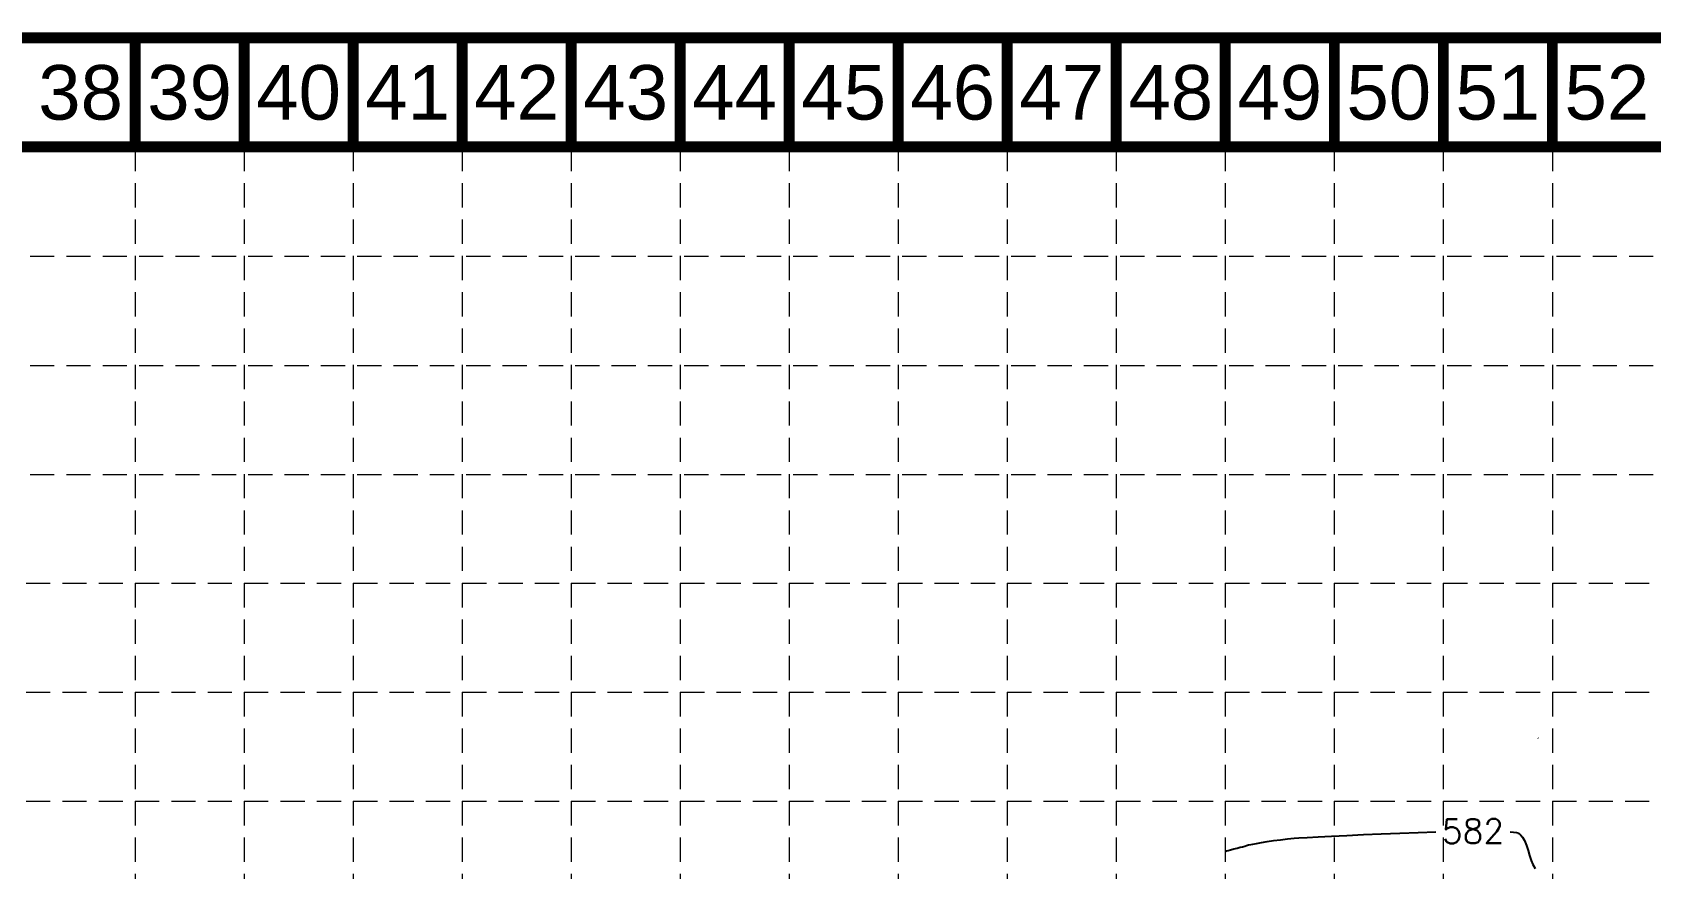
# Model space of a CAD drawing. Header units: inches. Extents: x 2547543 to 2548696, y 7125653 to 7126375.
# Drawn here: x 2548228.6 to 2548495.8, y 7126237.3 to 7126375.3 of the extents above; entities that cross this region are included whole.
import ezdxf
from ezdxf.enums import TextEntityAlignment as Align

# ---------------------------------------------------------------- set-up
doc = ezdxf.new("R2010")
doc.units = ezdxf.units.IN
doc.header["$MEASUREMENT"] = 0
doc.linetypes.add('HIDDEN', pattern=[0.375, 0.25, -0.125])
for name, color, linetype in [('BASE', 7, 'Continuous'), ('CONT-MNR', 14, 'Continuous'), ('GRID', 254, 'HIDDEN')]:
    doc.layers.add(name, color=color, linetype=linetype)
doc.styles.add('L80', font='simplex', dxfattribs={"height": 3.2})
doc.styles.get("Standard").update_dxf_attribs({"font": 'ARIAL.TTF'})

msp = doc.modelspace()

# ---------------------------------------------------------------- linework, layer by layer
at = {"layer": 'BASE', "const_width": 1.799999999973807}
for points in [[(2547543.583313602, 7125654.376313475), (2548695.583313586, 7125654.376313475), (2548695.583313586, 7126374.376313465), (2547543.583313602, 7126374.376313465)], [(2547561.543997881, 7125672.371599755), (2548677.633600889, 7125672.340385177), (2548677.610338688, 7126356.384924904), (2547561.770809304, 7126356.405646428)]]:
    msp.add_lwpolyline(points, close=True, dxfattribs=at)
for points in [[(2548245.583313592, 7126356.376313465), (2548245.583313592, 7126374.376313465)], [(2548263.583313592, 7126356.376313465), (2548263.583313592, 7126374.376313465)], [(2548281.583313592, 7126356.376313465), (2548281.583313592, 7126374.376313465)], [(2548299.583313591, 7126356.376313465), (2548299.583313591, 7126374.376313465)], [(2548317.583313591, 7126356.376313465), (2548317.583313591, 7126374.376313465)], [(2548335.583313591, 7126356.376313465), (2548335.583313591, 7126374.376313465)], [(2548353.58331359, 7126356.376313465), (2548353.58331359, 7126374.376313465)], [(2548371.58331359, 7126356.376313465), (2548371.58331359, 7126374.376313465)], [(2548389.58331359, 7126356.376313465), (2548389.58331359, 7126374.376313465)], [(2548407.58331359, 7126356.376313465), (2548407.58331359, 7126374.376313465)], [(2548425.583313589, 7126356.376313465), (2548425.583313589, 7126374.376313465)], [(2548443.583313589, 7126356.376313465), (2548443.583313589, 7126374.376313465)], [(2548461.583313589, 7126356.376313465), (2548461.583313589, 7126374.376313465)], [(2548479.583313589, 7126356.376313465), (2548479.583313589, 7126374.376313465)]]:
    msp.add_lwpolyline(points, dxfattribs=at)
at = {"layer": 'CONT-MNR', "color": 35, "extrusion": (0.7775954023019924, 0.6287649722422541, 0), "elevation": 6462426.058893557}
msp.add_lwpolyline([(3938952.917212318, 583), (3938952.838112485, 583)], dxfattribs=at)
at = {"layer": 'CONT-MNR', "color": 35, "elevation": 582}
for points in [[(2548454.390239436, 7126243.107088608), (2548457.456221581, 7126243.215739976)], [(2548472.624519974, 7126243.340210287), (2548473.184248348, 7126243.295507682)], [(2548427.009207172, 7126240.497692585), (2548427.565791901, 7126240.64664782)], [(2548427.565791901, 7126240.64664782), (2548428.057138364, 7126240.778143753)], [(2548428.419135767, 7126240.875022818), (2548428.789205895, 7126240.978988392)], [(2548428.789205895, 7126240.978988392), (2548429.107155879, 7126241.072289418)], [(2548429.107155879, 7126241.072289418), (2548429.426381853, 7126241.159363857)], [(2548429.426381853, 7126241.159363857), (2548429.800279954, 7126241.244649664)], [(2548430.149941748, 7126241.311867087), (2548430.748617033, 7126241.419872635)], [(2548431.549389979, 7126241.557002435), (2548432.50534476, 7126241.711592618)], [(2548435.835141812, 7126242.163486746), (2548436.942665638, 7126242.271279747)], [(2548437.744535862, 7126242.326823544), (2548439.088438434, 7126242.40613762)], [(2548439.088438434, 7126242.40613762), (2548440.900368107, 7126242.504327164)], [(2548440.900368107, 7126242.504327164), (2548443.106319638, 7126242.616497369)], [(2548451.348252925, 7126242.987943854), (2548454.390239436, 7126243.107088608)], [(2548473.897536428, 7126243.154320787), (2548473.96729215, 7126243.119811917)], [(2548474.667898662, 7126242.460696539), (2548475.012510284, 7126241.894790241)], [(2548425.589131324, 7126240.117646706), (2548425.64941343, 7126240.133779623)], [(2548425.790870685, 7126240.17163693), (2548426.047595882, 7126240.240342664)], [(2548475.600568532, 7126240.244364215), (2548475.827049117, 7126239.398291461)]]:
    msp.add_lwpolyline(points, dxfattribs=at)
at = {"layer": 'CONT-MNR', "color": 35, "extrusion": (0.03090830995953541, -0.9995222240527948, 0), "elevation": -7044069.955161976}
msp.add_lwpolyline([(2767499.99870565, 582), (2767502.882597083, 582)], dxfattribs=at)
at = {"layer": 'CONT-MNR', "color": 35, "extrusion": (-0.1554857204866526, -0.9878381399423423, 0), "elevation": -7435826.111004665}
msp.add_lwpolyline([(1409449.936855637, 582), (1409450.442098952, 582)], dxfattribs=at)
at = {"layer": 'CONT-MNR', "color": 35, "extrusion": (-0.2806476852301402, -0.9598108546869868, 0), "elevation": -7555068.832868955}
msp.add_lwpolyline([(446089.040936661, 582), (446089.264094654, 582)], dxfattribs=at)
at = {"layer": 'CONT-MNR', "color": 35, "extrusion": (0.2585256203640775, -0.9660044014472031, 0), "elevation": -6225146.013034497}
msp.add_lwpolyline([(4304108.538000606, 582.0000000000009), (4304108.912737412, 582.0000000000009)], dxfattribs=at)
at = {"layer": 'CONT-MNR', "color": 35, "extrusion": (0.1887790645666459, -0.9820195847239209, 0), "elevation": -6517018.273902724}
msp.add_lwpolyline([(3847893.130210199, 582), (3847893.486274172, 582)], dxfattribs=at)
at = {"layer": 'CONT-MNR', "color": 35, "extrusion": (0.1687897589731992, -0.9856520771883807, 0), "elevation": -6593845.646224382}
msp.add_lwpolyline([(3714702.63259025, 582.0000000000009), (3714703.445019874, 582.0000000000009)], dxfattribs=at)
at = {"layer": 'CONT-MNR', "color": 35, "extrusion": (0.1490252029551999, -0.9888333979413123, 0), "elevation": -6666885.134898614}
msp.add_lwpolyline([(3581964.791062053, 582.0000000000009), (3581965.867300766, 582.0000000000009)], dxfattribs=at)
at = {"layer": 'CONT-MNR', "color": 35, "extrusion": (0.1360052482513527, -0.9907081166761924, 0), "elevation": -6713425.323686807}
msp.add_lwpolyline([(3493960.117076397, 582), (3493961.253204124, 582)], dxfattribs=at)
at = {"layer": 'CONT-MNR', "color": 35, "extrusion": (0.1193061687183748, -0.9928575114817547, 0), "elevation": -6771298.944940425}
msp.add_lwpolyline([(3380437.163128413, 582), (3380438.311334773, 582)], dxfattribs=at)
at = {"layer": 'CONT-MNR', "color": 35, "extrusion": (0.06910223456761953, -0.9976095835434631, 0), "elevation": -6933104.897088344}
msp.add_lwpolyline([(3034784.382075103, 582.0000000000009), (3034785.185866724, 582.0000000000009)], dxfattribs=at)
at = {"layer": 'CONT-MNR', "color": 35, "extrusion": (0.04794858138730992, -0.9988498052975454, 0), "elevation": -6995851.818297174}
msp.add_lwpolyline([(2887205.124642082, 582.0000000000005), (2887207.653518926, 582.0000000000005)], dxfattribs=at)
at = {"layer": 'CONT-MNR', "color": 35, "extrusion": (0.04520914873495581, -0.9989775437269152, 0), "elevation": -7003743.408529639}
msp.add_lwpolyline([(2868011.325916925, 582), (2868014.100733566, 582)], dxfattribs=at)
at = {"layer": 'CONT-MNR', "color": 35, "extrusion": (0.0423342749726318, -0.9991035027275911, 0), "elevation": -7011967.490411326}
msp.add_lwpolyline([(2847848.052116477, 582), (2847850.998743753, 582)], dxfattribs=at)
at = {"layer": 'CONT-MNR', "color": 35, "extrusion": (-0.5589598913466602, -0.8291946935827134, 0), "elevation": -7333537.711985775}
msp.add_lwpolyline([(-1870102.989547619, 582), (-1870102.827259497, 582)], dxfattribs=at)
at = {"layer": 'CONT-MNR', "color": 35, "extrusion": (-0.6403228144774618, -0.7681059127878538, 0), "elevation": -7105555.51614075}
msp.add_lwpolyline([(-2605597.966817456, 582), (-2605597.645535263, 582)], dxfattribs=at)
at = {"layer": 'CONT-MNR', "color": 35, "extrusion": (0.7506085839337483, 0.66074711783327, 0), "elevation": 6621551.128548753}
msp.add_lwpolyline([(3665121.95368611, 582), (3665121.470506839, 582)], dxfattribs=at)
at = {"layer": 'CONT-MNR', "color": 35, "extrusion": (0.9242383076646881, 0.3818161215102283, 0), "elevation": 5076312.273900758}
msp.add_lwpolyline([(5613296.903807725, 582), (5613296.038478035, 582)], dxfattribs=at)
at = {"layer": 'CONT-MNR', "color": 35, "extrusion": (0.9570596436408604, 0.2898910804319953, 0), "elevation": 4504876.633964257}
msp.add_lwpolyline([(6081457.492288474, 582.0000000000009), (6081456.603466985, 582.0000000000009)], dxfattribs=at)
at = {"layer": 'CONT-MNR', "color": 35, "extrusion": (0.2585256249984553, -0.9660044002069339, 0), "elevation": -6225145.992385663}
msp.add_lwpolyline([(4304106.07540804, 582), (4304106.221843453, 582)], dxfattribs=at)
at = {"layer": 'CONT-MNR', "color": 35, "extrusion": (0.258525620553514, -0.9660044013965053, 0), "elevation": -6225146.012190441}
msp.add_lwpolyline([(4304106.458959132, 582.0000000000009), (4304106.877072226, 582.0000000000009)], dxfattribs=at)
at = {"layer": 'CONT-MNR', "color": 35, "extrusion": (0.2585256227027987, -0.966004400821306, 0), "elevation": -6225146.002614141}
msp.add_lwpolyline([(4304106.890922692, 582.0000000000009), (4304107.468261885, 582.0000000000009)], dxfattribs=at)
at = {"layer": 'CONT-MNR', "color": 35, "extrusion": (0.9574744675548791, 0.2885180132686709, 0), "elevation": 4496148.968852317}
msp.add_lwpolyline([(6087911.091064275, 582.0000000000009), (6087910.270130038, 582.0000000000009)], dxfattribs=at)
at = {"layer": 'CONT-MNR', "color": 35, "extrusion": (0.91843821833197, 0.395564456324373, 0), "elevation": 5159504.517892644}
msp.add_lwpolyline([(5536923.345786174, 582.0000000000009), (5536922.615734196, 582.0000000000009)], dxfattribs=at)
at = {"layer": 'CONT-MNR', "color": 35, "extrusion": (0.8638208108090738, 0.503799173096934, 0), "elevation": 5791619.691655826}
msp.add_lwpolyline([(4871872.357729408, 582), (4871871.558783197, 582)], dxfattribs=at)
at = {"layer": 'GRID', "color": 252, "linetype": 'HIDDEN', "lineweight": 0, "ltscale": 16}
for p, q in [((2548245.583313592, 7126356.376313465), (2548245.583313592, 7125726.296813901)), ((2548263.583313592, 7126356.376313465), (2548263.583313592, 7125726.296813901)), ((2548281.583313592, 7126356.376313465), (2548281.583313592, 7125726.296813901)), ((2548299.583313591, 7126356.376313465), (2548299.583313591, 7125726.296813901)), ((2548317.583313591, 7126356.376313465), (2548317.583313591, 7125726.296813901)), ((2548335.583313591, 7126356.376313465), (2548335.583313591, 7125726.296813901)), ((2548353.58331359, 7126356.376313465), (2548353.58331359, 7125726.296813901)), ((2548371.58331359, 7126356.376313465), (2548371.58331359, 7125726.296813901)), ((2548389.58331359, 7126356.376313465), (2548389.58331359, 7125726.296813901)), ((2548407.58331359, 7126356.376313465), (2548407.58331359, 7125726.296813901)), ((2548425.583313589, 7126356.376313465), (2548425.583313589, 7125726.296813901)), ((2548443.583313589, 7126356.376313465), (2548443.583313589, 7125726.296813901)), ((2548461.583313589, 7126356.376313465), (2548461.583313589, 7125726.296813901)), ((2548479.583313589, 7126356.376313465), (2548479.583313589, 7125726.296813901)), ((2547562.246074223, 7126338.317165321), (2548678.246074207, 7126338.317165321)), ((2547562.246074223, 7126320.317165322), (2548678.246074207, 7126320.317165322)), ((2547562.246074223, 7126302.317165322), (2548678.246074207, 7126302.317165322)), ((2547561.583313602, 7126284.376313466), (2548677.583313586, 7126284.376313466)), ((2547561.583313602, 7126266.376313466), (2548677.583313586, 7126266.376313466)), ((2547561.583313602, 7126248.376313467), (2548677.583313586, 7126248.376313467))]:
    msp.add_line(p, q, dxfattribs=at)

# ---------------------------------------------------------------- texts
at = {"layer": 'BASE'}
for s, p in [('38', (2548236.583313592, 7126365.376313465)), ('39', (2548254.583313592, 7126365.376313465)), ('40', (2548272.583313592, 7126365.376313465)), ('41', (2548290.583313591, 7126365.376313465)), ('42', (2548308.583313591, 7126365.376313465)), ('43', (2548326.583313591, 7126365.376313465)), ('44', (2548344.583313591, 7126365.376313465)), ('45', (2548362.58331359, 7126365.376313465)), ('46', (2548380.58331359, 7126365.376313465)), ('47', (2548398.58331359, 7126365.376313465)), ('48', (2548416.583313589, 7126365.376313465)), ('49', (2548434.583313589, 7126365.376313465)), ('50', (2548452.583313589, 7126365.376313465)), ('51', (2548470.583313589, 7126365.376313465)), ('52', (2548488.583313589, 7126365.376313465))]:
    msp.add_text(s, height=8.999999999869033, dxfattribs=at).set_placement(p, align=Align.MIDDLE_CENTER)
at = {"layer": 'CONT-MNR', "color": 35, "insert": (2548461.323459784, 7126245.395179162, 582), "char_height": 4, "width": 15.04761904761904, "attachment_point": 1, "rotation": 0.41942918886052066, "style": 'L80'}
msp.add_mtext('\\Fsimplex.shx;\\W1.0000000000;\\T1.0000000000;\\o\\l582', dxfattribs=at)

doc.saveas('drawing.dxf')
